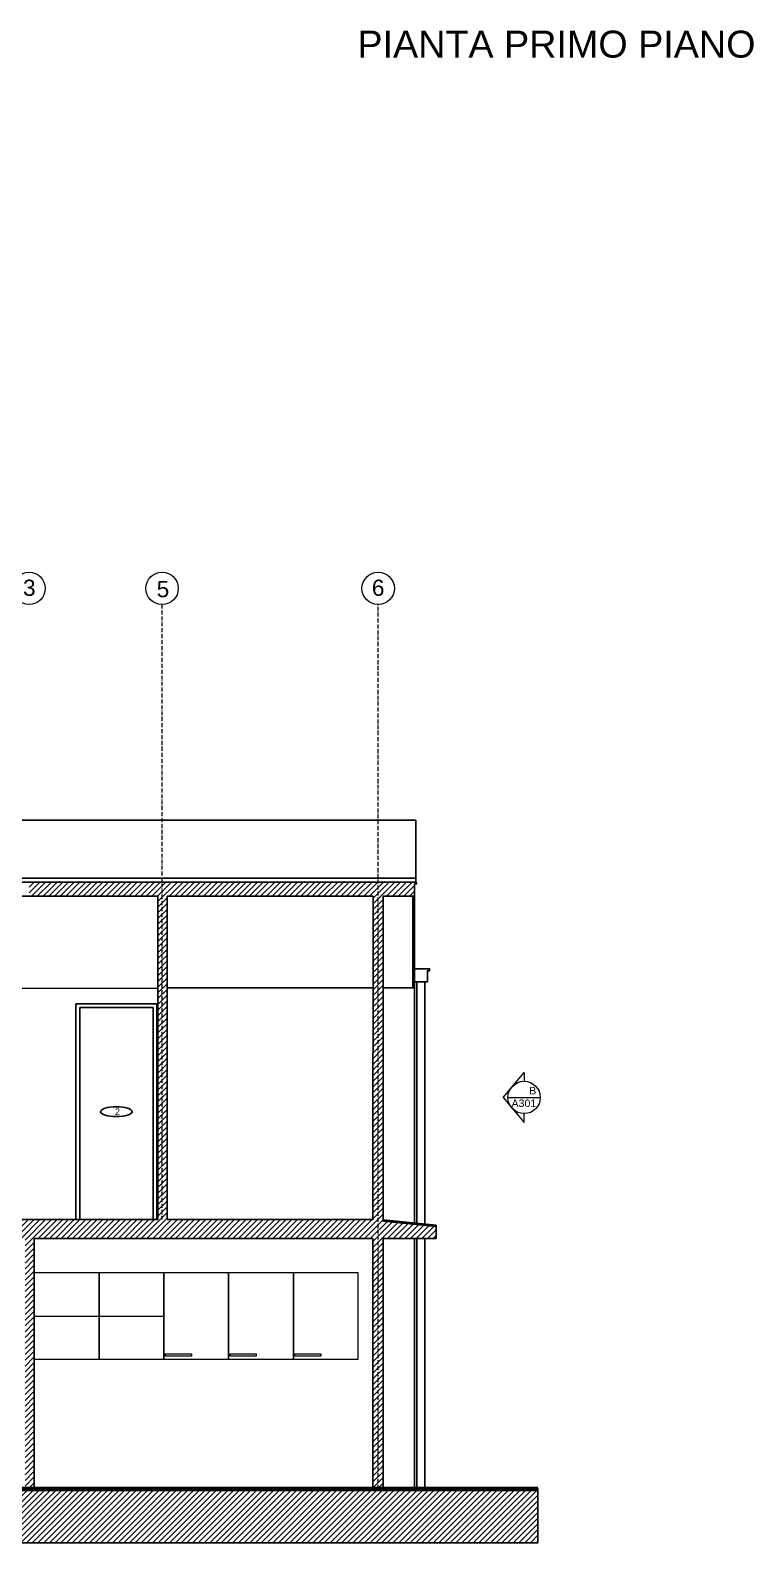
# Model space of a CAD drawing. Header units: millimetres. Extents: x 2499 to 8838, y 1331 to 6209.
# Drawn here: x 4427 to 5097, y 3311 to 4713 of the extents above; entities that cross this region are included whole.
import ezdxf

# ---------------------------------------------------------------- set-up
doc = ezdxf.new("R2010")
doc.units = ezdxf.units.MM
doc.header["$MEASUREMENT"] = 0
doc.linetypes.add('ACAD_ISO10W100', pattern=[18, 12, -3, 0, -3])
doc.layers.add('ARREDI', color=8, linetype='Continuous', lineweight=18)
doc.layers.add('CAMPITURE', color=7, linetype='Continuous', lineweight=25)
for name, color, linetype in [('INFISSI', 4, 'Continuous'), ('NUMERAZIONE', 30, 'Continuous'), ('quote nuove', 2, 'Continuous'), ('STRUTTURA', 1, 'Continuous')]:
    doc.layers.add(name, color=color, linetype=linetype)
doc.styles.get("Standard").update_dxf_attribs({"font": 'Arial.ttf'})

msp = doc.modelspace()

# ---------------------------------------------------------------- hatches: boundary and pattern name
at = {"layer": 'CAMPITURE'}
h = msp.add_hatch(dxfattribs=at)
h.set_pattern_fill('ANSI31', color=256, scale=30)
h.set_pattern_definition([(45, (3891.6522, 1548.8444), (-2.6516504, 2.6516504), [])])
h.paths.add_polyline_path([(3896.7, 3361.5), (3896.7, 3311.5), (4897.5, 3311.5), (4897.5, 3361.5)])
at = {"layer": 'STRUTTURA'}
h = msp.add_hatch(dxfattribs=at)
h.set_pattern_fill('ANSI31', color=0, scale=30)
h.set_pattern_definition([(45, (1417.8776, 1769.8616), (-2.6516504, 2.6516504), [])])
h.paths.add_polyline_path([(4426.3, 3593.5), (4426.3, 3611), (4388.3, 3611), (4388.3, 3611), (4313.3, 3611), (4062, 3611), (4062, 3825.8), (4057.2, 3825.8), (4057.2, 3361.5), (4062, 3361.5), (4062, 3593.5)])
h.paths.add_polyline_path([(4749.5, 3593.5), (4749.5, 3923.9), (4549.5, 3923.9), (4549.5, 3611), (4554.2, 3611), (4554.2, 3910.9), (4744.9, 3910.9), (4744.8, 3620.9), (4744.8, 3611), (4426.3, 3611), (4426.3, 3593.5)])
h.paths.add_polyline_path([(4422.6, 3361.5), (4426.3, 3361.5), (4426.3, 3593.5), (4422.6, 3593.5)], flags=17)
h.paths.add_polyline_path([(4431.1, 3593.5), (4426.3, 3593.5), (4426.3, 3361.5), (4431.1, 3361.5), (4431.1, 3561.5)])
h.paths.add_polyline_path([(4545.7, 3611), (4549.5, 3611), (4549.5, 3923.9), (4426.3, 3923.9), (4426.3, 3910.9), (4545.7, 3910.9)], flags=17)
h.paths.add_polyline_path([(4749.5, 3593.5), (4754.4, 3593.5), (4803.4, 3593.5), (4803.4, 3604.5), (4754.4, 3609.4), (4754.4, 3910.9), (4783.3, 3910.9), (4783.3, 3922.1), (4783.5, 3922.1), (4785.3, 3922.1), (4784.5, 3923.9), (4749.5, 3923.9)])
h.paths.add_polyline_path([(4744.7, 3361.5), (4749.5, 3361.5), (4749.5, 3593.5), (4744.7, 3593.5)])
h.paths.add_polyline_path([(4754.2, 3593.5), (4753.3, 3593.5), (4749.5, 3593.5), (4749.5, 3361.5), (4754.2, 3361.5)])
h.paths.add_polyline_path([(4057.2, 3825.8), (4052.6, 3825.8), (4052.5, 3825.7), (4052.5, 3361.5), (4057.2, 3361.5)])

# ---------------------------------------------------------------- linework, layer by layer
at = {"layer": 'ARREDI'}
for p, q in [((4491.1, 3561.5), (4431.1, 3561.5)), ((4551.1, 3561.5), (4491.1, 3561.5)), ((4611.1, 3561.5), (4551.1, 3561.5)), ((4671.1, 3561.5), (4611.1, 3561.5)), ((4731.1, 3561.5), (4671.1, 3561.5)), ((4431.1, 3521.5), (4491.1, 3521.5)), ((4491.1, 3521.5), (4551.1, 3521.5))]:
    msp.add_line(p, q, dxfattribs=at)
for points in [[(4431.1, 3481.5), (4491.1, 3481.5), (4491.1, 3561.5), (4431.1, 3561.5)], [(4491.1, 3481.5), (4551.1, 3481.5), (4551.1, 3561.5), (4491.1, 3561.5)], [(4551.1, 3481.5), (4611.1, 3481.5), (4611.1, 3561.5), (4551.1, 3561.5)], [(4611.1, 3481.5), (4671.1, 3481.5), (4671.1, 3561.5), (4611.1, 3561.5)], [(4671.1, 3481.5), (4731.1, 3481.5), (4731.1, 3561.5), (4671.1, 3561.5)]]:
    msp.add_lwpolyline(points, close=True, dxfattribs=at)
for points in [[(4576.6, 3486.5), (4576.6, 3484.5), (4552.6, 3484.5)], [(4552.6, 3484.5), (4552.6, 3486.5)], [(4552.6, 3486.5), (4576.6, 3486.5)], [(4636.6, 3486.5), (4636.6, 3484.5), (4612.6, 3484.5)], [(4612.6, 3484.5), (4612.6, 3486.5)], [(4612.6, 3486.5), (4636.6, 3486.5)], [(4696.6, 3486.5), (4696.6, 3484.5), (4672.6, 3484.5)], [(4672.6, 3484.5), (4672.6, 3486.5)], [(4672.6, 3486.5), (4696.6, 3486.5)]]:
    msp.add_lwpolyline(points, dxfattribs=at)
at = {"layer": 'INFISSI'}
for p, q in [((4469.7, 3611), (4469.7, 3811)), ((4469.7, 3811), (4544.7, 3811)), ((4473.2, 3807.5), (4541.2, 3807.5)), ((4473.2, 3611), (4473.2, 3807.5)), ((4541.2, 3807.5), (4541.2, 3611))]:
    msp.add_line(p, q, dxfattribs=at)
msp.add_lwpolyline([(4469.7, 3811), (4544.7, 3811), (4544.7, 3611), (4469.7, 3611)], close=True, dxfattribs=at)
at = {"layer": 'NUMERAZIONE', "lineweight": 0}
for p, q in [((4865.4, 3724.2), (4884.8, 3747.4)), ((4884.8, 3747.4), (4884.8, 3739.1)), ((4865.4, 3724.2), (4884.8, 3700.9)), ((4869.8, 3724.2), (4899.8, 3724.2)), ((4884.8, 3700.9), (4884.8, 3709.2))]:
    msp.add_line(p, q, dxfattribs=at)
msp.add_circle((4884.8, 3724.2), 15, dxfattribs=at)
at = {"layer": 'NUMERAZIONE'}
msp.add_ellipse((4507.2, 3711), major_axis=(14.6, 0), ratio=0.314087, dxfattribs=at)
at = {"layer": 'quote nuove', "color": 253, "linetype": 'ACAD_ISO10W100', "lineweight": 0, "ltscale": 0.3}
for p, q in [((4549.5, 3611), (4549.5, 4181.1)), ((4749.5, 3361.5), (4749.5, 4181.1))]:
    msp.add_line(p, q, dxfattribs=at)
at = {"layer": 'quote nuove', "color": 253, "lineweight": 0}
for centre in [(4426.3, 4196.1), (4549.5, 4196.1), (4749.6, 4196.1)]:
    msp.add_circle(centre, 15, dxfattribs=at)
at = {"layer": 'STRUTTURA'}
for p, q in [((4784.5, 3929.6), (4784.5, 3923.9)), ((4783.3, 3910.4), (4783.3, 3922.1)), ((4783.3, 3922.1), (4783.5, 3922.1)), ((4785.3, 3922.1), (4783.5, 3922.1)), ((4784.5, 3923.9), (4785.3, 3922.1)), ((4545.7, 3910.9), (4341.1, 3910.9)), ((4744.9, 3910.9), (4554.2, 3910.9)), ((4744.9, 3910.9), (4744.8, 3620.9)), ((4754.4, 3910.9), (4783.3, 3910.9)), ((4754.4, 3609.4), (4754.4, 3910.9)), ((4052.6, 3825.8), (4545.7, 3825.2)), ((4744.8, 3825.8), (4554.2, 3825.8)), ((4783.3, 3825.8), (4754.4, 3825.8)), ((4783.3, 3825.8), (4783.3, 3608)), ((4469.7, 3611), (4469.7, 3744)), ((4554.2, 3611), (4554.2, 3744)), ((4744.8, 3620.9), (4744.8, 3610.9)), ((4803.4, 3605.9), (4754.3, 3610.9)), ((4803.4, 3604.5), (4754.4, 3609.4)), ((4754.4, 3609.4), (4803.4, 3604.5)), ((4803.4, 3604.5), (4803.4, 3605.9)), ((4803.4, 3605.9), (4803.4, 3593.5)), ((4803.4, 3604.5), (4803.4, 3593.5)), ((4443.9, 3593.5), (4444.9, 3593.5)), ((4744.7, 3361.5), (4744.7, 3593.5)), ((4754.2, 3593.5), (4803.4, 3593.5)), ((4754.2, 3593.5), (4754.2, 3361.5)), ((4803.4, 3593.5), (4754.4, 3593.5)), ((4783.3, 3593.5), (4783.3, 3590.5)), ((4783.3, 3590.5), (4783.3, 3421.5)), ((4431.1, 3561.5), (4431.1, 3361.5)), ((4783.3, 3421.5), (4783.3, 3361.5)), ((4054.6, 3361.5), (4754.3, 3361.5)), ((4433.6, 3361.5), (4428.6, 3361.5)), ((4431.1, 3361.5), (4491.1, 3361.5)), ((4433.6, 3361.5), (4438.6, 3361.5)), ((4443.7, 3361.5), (4439.7, 3361.5)), ((4453.6, 3361.5), (4457.6, 3361.5)), ((4492.6, 3361.5), (4496.6, 3361.5)), ((4552.3, 3361.5), (4556.3, 3361.5)), ((4562.5, 3361.5), (4567.5, 3361.5)), ((4567.4, 3361.5), (4572.4, 3361.5)), ((4589.3, 3361.5), (4593.3, 3361.5)), ((4752.3, 3361.5), (4752.3, 3361.5))]:
    msp.add_line(p, q, dxfattribs=at)
at = {"layer": 'STRUTTURA', "lineweight": 100}
msp.add_line((3937.6, 3361.5), (4897.5, 3361.5), dxfattribs=at)
at = {"layer": 'STRUTTURA'}
for points in [[(4022.3, 3929.6), (4022.3, 3981.1), (4784.5, 3981.1), (4784.5, 3929.6)], [(4022.3, 3927.5), (4784.5, 3927.5)], [(4025.1, 3923.9), (4784.5, 3923.9)], [(4545.7, 3611), (4545.7, 3910.9)], [(4554.2, 3611), (4554.2, 3910.9)], [(4781.8, 3910.9), (4781.8, 3825.8)], [(4783.3, 3910.4), (4783.3, 3825.8)], [(4783.3, 3843.6), (4797.3, 3843.6), (4797.3, 3841.6), (4795.3, 3841.6), (4795.3, 3831.3), (4783.3, 3831.3)], [(4785.3, 3831.3), (4785.3, 3607.8)], [(4792.8, 3607), (4792.8, 3831.3)], [(4062, 3611), (4545.7, 3611)], [(4554.2, 3611), (4744.8, 3611)], [(4431.1, 3593.5), (4744.7, 3593.5)], [(4431.1, 3361.5), (4431.1, 3593.5)], [(4785.3, 3593.5), (4785.3, 3590.5)], [(4785.3, 3590.5), (4785.3, 3421.5)], [(4792.8, 3590.5), (4792.8, 3593.5)], [(4792.8, 3421.5), (4792.8, 3590.5)], [(4785.3, 3421.5), (4785.3, 3361.5)], [(4792.8, 3361.5), (4792.8, 3421.5)], [(4442.6, 3361.5), (4454.6, 3361.5)], [(4740.3, 3361.5), (4752.3, 3361.5)]]:
    msp.add_lwpolyline(points, dxfattribs=at)
msp.add_lwpolyline([(3896.7, 3361.5), (4897.5, 3361.5), (4897.5, 3311.5), (3896.7, 3311.5)], close=True, dxfattribs=at)

# ---------------------------------------------------------------- texts
at = {"layer": 'NUMERAZIONE', "lineweight": 0, "insert": (4896, 3734), "char_height": 7, "attachment_point": 3}
msp.add_mtext_dynamic_manual_height_columns('\\pt7,14;  B\\P\\pi-7,l7,tz;A301', width=18.82, gutter_width=12.5, heights=[0], dxfattribs=at)
at = {"layer": 'NUMERAZIONE', "ltscale": 0.1, "insert": (4505.8, 3714), "char_height": 6, "attachment_point": 1}
msp.add_mtext_dynamic_manual_height_columns('2', width=0.582, gutter_width=12.5, heights=[0], dxfattribs=at)
at = {"layer": 'quote nuove', "color": 253, "lineweight": 0, "char_height": 15, "attachment_point": 1}
for s, insert in [('3', (4420.7, 4204.2)), ('5', (4544.5, 4202.9)), ('6', (4743.8, 4204.2))]:
    msp.add_mtext_dynamic_manual_height_columns(s, width=15.192, gutter_width=12.5, heights=[0], dxfattribs=dict(at, insert=insert))
at = {"layer": 'STRUTTURA', "ltscale": 0.1, "insert": (4730.4, 4713.1), "char_height": 25, "attachment_point": 1}
msp.add_mtext_dynamic_manual_height_columns('PIANTA PRIMO PIANO', width=428.105, gutter_width=12.5, heights=[0], dxfattribs=at)

doc.saveas('drawing.dxf')
